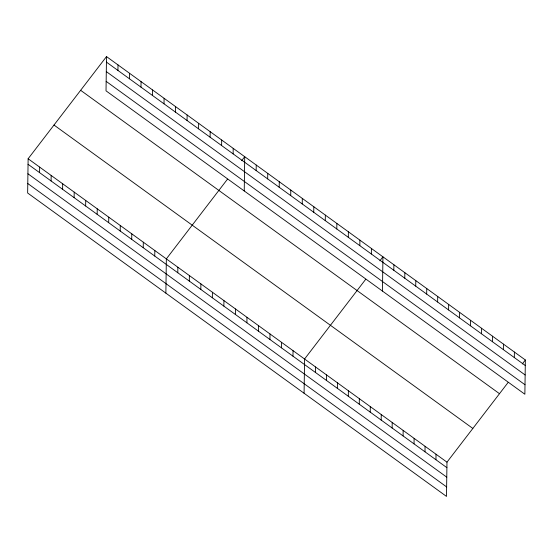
<?xml version="1.0" encoding="UTF-8"?>
<svg xmlns="http://www.w3.org/2000/svg" width="553" height="553" viewBox="0 0 553 553"><rect width="100%" height="100%" fill="white"/><g stroke="black" fill="none" stroke-linecap="round" stroke-linejoin="round"><path stroke-width="0.83" d="M106.501 56.586L106.024 90.837L524.873 394.241L525.35 359.982L106.501 56.586L28.127 158.759L27.65 193.018L446.499 496.414L446.976 462.163L508.11 382.462M39.567 172.626L39.65 167.103M51.09 180.969L51.166 175.446M62.607 189.313L62.683 183.79M74.123 197.656L74.199 192.133M85.646 205.999L85.722 200.476M97.162 214.343L97.238 208.82M108.678 222.686L108.754 217.163M117.941 70.445L118.017 64.929M120.201 231.03L120.278 225.506M129.457 78.789L129.533 73.273M131.718 239.373L131.794 233.85M140.98 87.132L141.056 81.616M143.234 247.716L143.31 242.193M152.497 95.475L152.573 89.959M154.75 256.06L154.833 250.537M164.013 103.819L164.089 98.303M165.872 293.138L166.349 258.88L227.477 179.186M175.536 112.162L175.612 106.646M177.79 272.747L177.866 267.23M187.052 120.506L187.128 114.989M189.306 281.09L189.389 275.574M198.568 128.849L198.645 123.333M200.829 289.433L200.905 283.917M210.092 137.192L210.168 131.676M212.345 297.777L212.421 292.261M221.608 145.536L221.684 140.02M223.861 306.12L223.937 300.604M233.124 153.879L233.2 148.363M235.384 314.463L235.46 308.947M244.239 190.958L244.723 156.706L241.675 160.674M246.901 322.807L246.977 317.291M256.163 170.566L256.239 165.05M258.417 331.15L258.493 325.634M267.68 178.909L267.756 173.393M269.94 339.494L270.016 333.977M279.196 187.253L279.279 181.737M281.456 347.837L281.532 342.321M290.719 195.596L290.795 190.08M292.972 356.18L293.049 350.664M302.235 203.946L302.311 198.423M304.088 393.259L304.572 359.008L365.699 279.306M313.751 212.29L313.827 206.767M315.445 372.459L315.521 366.943M325.275 220.633L325.351 215.11M326.401 380.395L326.477 374.872M336.791 228.977L336.867 223.453M337.358 388.33L337.434 382.807M348.307 237.32L348.383 231.797M348.307 396.266L348.39 390.743M359.83 245.663L359.906 240.14M359.263 404.202L359.339 398.678M371.346 254.007L371.422 248.484M370.22 412.137L370.296 406.614M382.462 291.085L382.939 256.827L379.897 260.795M381.176 420.073L381.252 414.55M393.819 270.286L393.895 264.763M392.125 428.001L392.208 422.485M404.775 278.214L404.851 272.698M403.082 435.937L403.158 430.421M415.725 286.15L415.808 280.634M414.038 443.872L414.114 438.356M426.681 294.085L426.757 288.569M424.994 451.808L425.07 446.292M437.637 302.021L437.713 296.505M435.944 459.743L436.027 454.227M448.594 309.957L448.67 304.44M459.543 317.892L459.626 312.376M470.499 325.828L470.575 320.311M481.456 333.763L481.532 328.247M492.412 341.699L492.488 336.176M503.361 349.634L503.444 344.111M514.318 357.57L514.394 352.047M522.309 363.95L525.35 359.982M106.425 62.102L525.274 365.505M106.294 71.586L525.143 374.982M106.155 81.36L525.004 384.757M80.634 90.305L499.49 393.701M53.994 125.04L472.843 428.444M28.127 158.759L446.976 462.163M28.051 164.282L446.9 467.679M27.92 173.766L446.769 477.163M27.781 183.534L446.63 486.93"/></g></svg>
